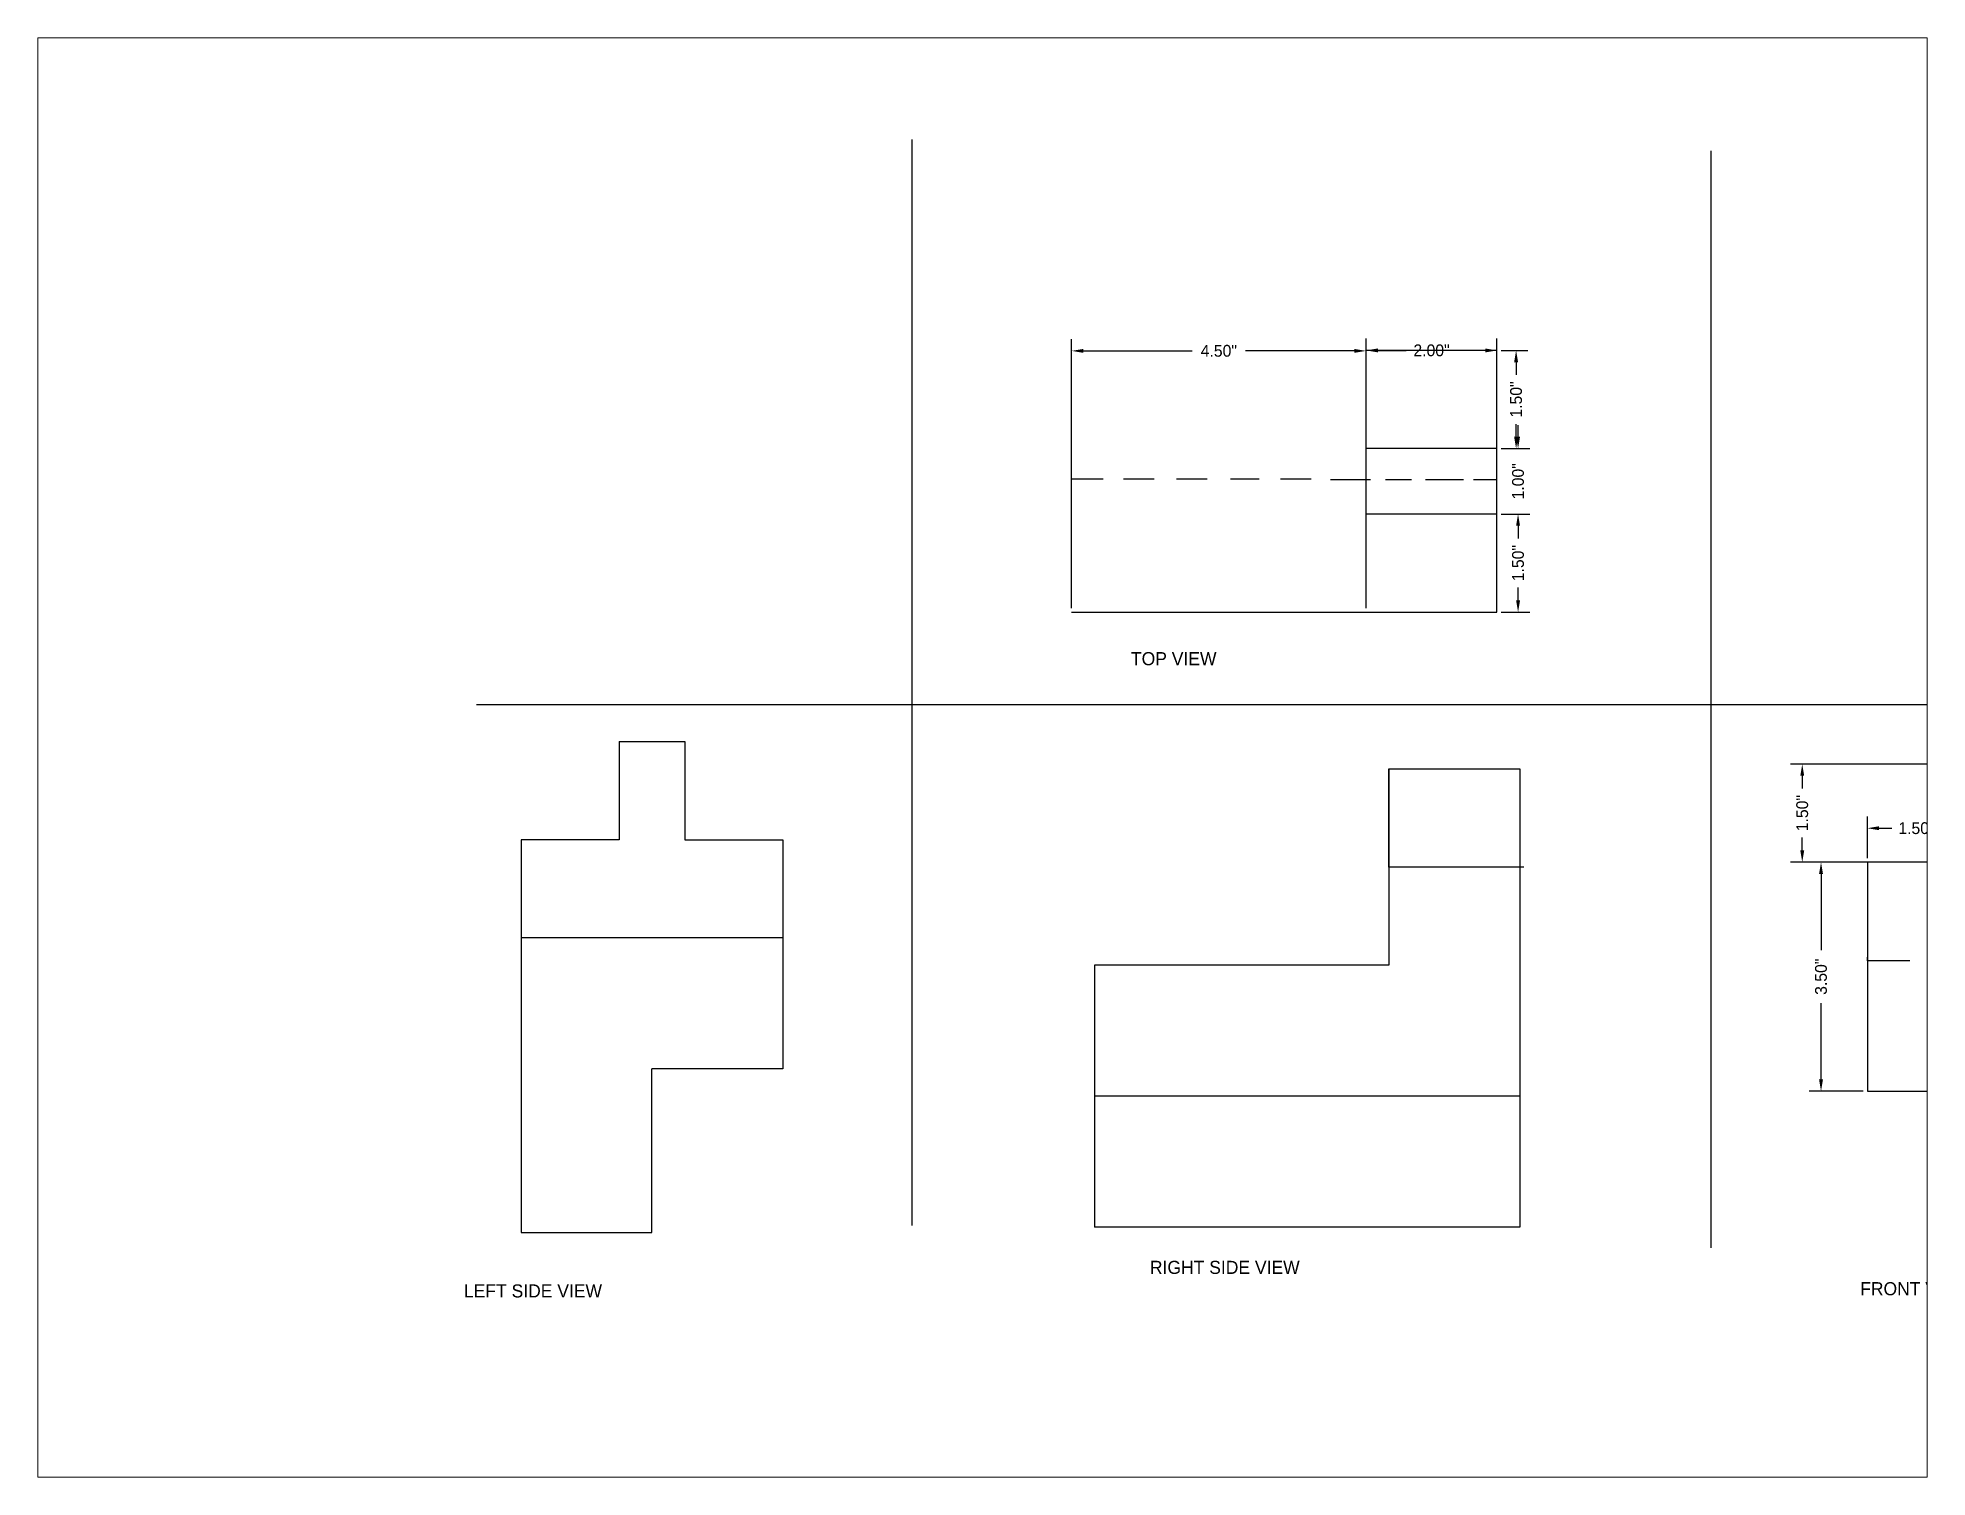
# Paper-space layout 'Layout1' of a CAD drawing. Header units: inches. Extents: x 1.05 to 9.45, y 0.8 to 7.2.
# The model-space entities are those that its viewports show. They can reach past a viewport. Long polylines and large blocks are cut down to what shows.
import ezdxf

# ---------------------------------------------------------------- set-up
doc = ezdxf.new("R2010")
doc.units = ezdxf.units.IN
doc.header["$MEASUREMENT"] = 0
doc.dimstyles.get("Standard").update_dxf_attribs({"dimtxt": 0.18, "dimasz": 0.18, "dimexe": 0.18, "dimexo": 0.0625, "dimgap": 0.09, "dimtad": 0, "dimzin": 0, "dimdsep": 46, "dimlunit": 3, "dimtxsty": 'Standard', "dimcen": 0.09, "dimclrd": 3, "dimclre": 3, "dimadec": 0, "dimazin": 0, "dimtfac": 1, "dimtofl": 0, "dimtmove": 0, "dimatfit": 1, "dimfxl": 1, "dimtolj": 1, "dimtzin": 0, "dimarcsym": 0})

# ---------------------------------------------------------------- blocks, each defined once
blk = doc.blocks.new('*D2')
at = {"color": 3, "lineweight": -2}
for p, q in [((38.959, 31.769), (38.959, 35.879)), ((43.459, 31.769), (43.459, 35.879)), ((39.139, 35.699), (40.804, 35.699)), ((43.279, 35.699), (41.614, 35.699))]:
    blk.add_line(p, q, dxfattribs=at)
at = {"color": 3}
for points in [[(39.139, 35.729), (39.139, 35.669), (38.959, 35.699)], [(43.279, 35.729), (43.279, 35.669), (43.459, 35.699)]]:
    blk.add_solid(points, dxfattribs=at)
at = {"layer": 'Defpoints', "color": 0}
for p in [(43.459, 35.699), (38.959, 31.706), (43.459, 31.706)]:
    blk.add_point(p, dxfattribs=at)
at = {"color": 0, "insert": (41.209, 35.699), "char_height": 0.18, "attachment_point": 5}
blk.add_mtext('\\A1;4.50"', dxfattribs=at)
blk = doc.blocks.new('*D3')
at = {"color": 3, "lineweight": -2}
for p, q in [((45.522, 33.206), (45.961, 33.206)), ((45.781, 33.026), (45.781, 32.831)), ((45.781, 31.886), (45.781, 32.081)), ((45.522, 31.706), (45.961, 31.706))]:
    blk.add_line(p, q, dxfattribs=at)
at = {"color": 3}
for points in [[(45.751, 33.026), (45.811, 33.026), (45.781, 33.206)], [(45.751, 31.886), (45.811, 31.886), (45.781, 31.706)]]:
    blk.add_solid(points, dxfattribs=at)
at = {"layer": 'Defpoints', "color": 0}
for p in [(45.459, 33.206), (45.781, 33.206), (45.459, 31.706)]:
    blk.add_point(p, dxfattribs=at)
at = {"color": 0, "insert": (45.781, 32.456), "char_height": 0.18, "attachment_point": 5, "rotation": 90}
blk.add_mtext('\\A1;1.50"', dxfattribs=at)
blk = doc.blocks.new('*D4')
at = {"color": 3, "lineweight": -2}
for p, q in [((45.781, 34.386), (45.781, 34.566)), ((45.522, 34.206), (45.961, 34.206)), ((45.584, 33.206), (45.961, 33.206)), ((45.781, 33.026), (45.781, 32.846))]:
    blk.add_line(p, q, dxfattribs=at)
at = {"color": 3}
for points in [[(45.751, 34.386), (45.811, 34.386), (45.781, 34.206)], [(45.751, 33.026), (45.811, 33.026), (45.781, 33.206)]]:
    blk.add_solid(points, dxfattribs=at)
at = {"layer": 'Defpoints', "color": 0}
for p in [(45.459, 34.206), (45.522, 33.206), (45.781, 33.206)]:
    blk.add_point(p, dxfattribs=at)
at = {"color": 0, "insert": (45.781, 33.706), "char_height": 0.18, "attachment_point": 5, "rotation": 90}
blk.add_mtext('\\A1;1.00"', dxfattribs=at)
blk = doc.blocks.new('*D5')
at = {"color": 3, "lineweight": -2}
for p, q in [((45.522, 35.706), (45.931, 35.706)), ((45.751, 35.526), (45.751, 35.331)), ((45.751, 34.386), (45.751, 34.581)), ((45.522, 34.206), (45.931, 34.206))]:
    blk.add_line(p, q, dxfattribs=at)
at = {"color": 3}
for points in [[(45.721, 35.526), (45.781, 35.526), (45.751, 35.706)], [(45.721, 34.386), (45.781, 34.386), (45.751, 34.206)]]:
    blk.add_solid(points, dxfattribs=at)
at = {"layer": 'Defpoints', "color": 0}
for p in [(45.459, 35.706), (45.459, 34.206), (45.751, 34.206)]:
    blk.add_point(p, dxfattribs=at)
at = {"color": 0, "insert": (45.751, 34.956), "char_height": 0.18, "attachment_point": 5, "rotation": 90}
blk.add_mtext('\\A1;1.50"', dxfattribs=at)
blk = doc.blocks.new('*D6')
at = {"color": 3, "lineweight": -2}
for p, q in [((43.459, 31.769), (43.459, 35.886)), ((45.459, 31.769), (45.459, 35.886)), ((43.639, 35.706), (44.069, 35.706)), ((45.279, 35.706), (44.849, 35.706))]:
    blk.add_line(p, q, dxfattribs=at)
at = {"color": 3}
for points in [[(43.639, 35.736), (43.639, 35.676), (43.459, 35.706)], [(45.279, 35.736), (45.279, 35.676), (45.459, 35.706)]]:
    blk.add_solid(points, dxfattribs=at)
at = {"layer": 'Defpoints', "color": 0}
for p in [(45.459, 35.706), (43.459, 31.706), (45.459, 31.706)]:
    blk.add_point(p, dxfattribs=at)
at = {"color": 0, "insert": (44.459, 35.706), "char_height": 0.18, "attachment_point": 5}
blk.add_mtext('\\A1;2.00"', dxfattribs=at)
blk = doc.blocks.new('*D7')
at = {"color": 3, "lineweight": -2}
for p, q in [((53.555, 29.386), (49.943, 29.386)), ((50.123, 29.206), (50.123, 29.011)), ((50.123, 28.066), (50.123, 28.261)), ((53.555, 27.886), (49.943, 27.886))]:
    blk.add_line(p, q, dxfattribs=at)
at = {"color": 3}
for points in [[(50.093, 29.206), (50.153, 29.206), (50.123, 29.386)], [(50.093, 28.066), (50.153, 28.066), (50.123, 27.886)]]:
    blk.add_solid(points, dxfattribs=at)
at = {"layer": 'Defpoints', "color": 0}
for p in [(53.618, 29.386), (50.123, 27.886), (53.618, 27.886)]:
    blk.add_point(p, dxfattribs=at)
at = {"color": 0, "insert": (50.123, 28.636), "char_height": 0.18, "attachment_point": 5, "rotation": 90}
blk.add_mtext('\\A1;1.50"', dxfattribs=at)
blk = doc.blocks.new('*D8')
at = {"color": 3, "lineweight": -2}
for p, q in [((51.055, 27.886), (50.23, 27.886)), ((50.41, 27.706), (50.41, 26.541)), ((50.41, 24.566), (50.41, 25.731)), ((51.055, 24.386), (50.23, 24.386))]:
    blk.add_line(p, q, dxfattribs=at)
at = {"color": 3}
for points in [[(50.38, 27.706), (50.44, 27.706), (50.41, 27.886)], [(50.38, 24.566), (50.44, 24.566), (50.41, 24.386)]]:
    blk.add_solid(points, dxfattribs=at)
at = {"layer": 'Defpoints', "color": 0}
for p in [(51.118, 27.886), (50.41, 24.386), (51.118, 24.386)]:
    blk.add_point(p, dxfattribs=at)
at = {"color": 0, "insert": (50.41, 26.136), "char_height": 0.18, "attachment_point": 5, "rotation": 90}
blk.add_mtext('\\A1;3.50"', dxfattribs=at)
blk = doc.blocks.new('*D10')
at = {"color": 3, "lineweight": -2}
for p, q in [((51.118, 27.948), (51.118, 28.585)), ((52.618, 27.948), (52.618, 28.585)), ((51.298, 28.405), (51.493, 28.405)), ((52.438, 28.405), (52.243, 28.405))]:
    blk.add_line(p, q, dxfattribs=at)
at = {"color": 3}
for points in [[(51.298, 28.435), (51.298, 28.375), (51.118, 28.405)], [(52.438, 28.435), (52.438, 28.375), (52.618, 28.405)]]:
    blk.add_solid(points, dxfattribs=at)
at = {"layer": 'Defpoints', "color": 0}
for p in [(52.618, 28.405), (51.118, 27.886), (52.618, 27.886)]:
    blk.add_point(p, dxfattribs=at)
at = {"color": 0, "insert": (51.868, 28.405), "char_height": 0.18, "attachment_point": 5}
blk.add_mtext('\\A1;1.50"', dxfattribs=at)

msp = doc.modelspace()

# ---------------------------------------------------------------- linework, layer by layer
for p, q in [((36.518, 38.929), (36.518, 22.335)), ((48.725, 38.757), (48.725, 21.991)), ((45.459, 35.706), (43.459, 35.706)), ((45.459, 34.206), (45.459, 35.706)), ((45.459, 34.206), (43.459, 34.206)), ((45.459, 34.206), (44.62, 34.206)), ((45.459, 33.206), (45.459, 34.206)), ((39.441, 33.741), (38.959, 33.741)), ((40.222, 33.741), (39.754, 33.741)), ((41.03, 33.741), (40.562, 33.741)), ((41.825, 33.741), (41.385, 33.741)), ((42.62, 33.741), (42.151, 33.741)), ((43.528, 33.727), (42.917, 33.727)), ((44.152, 33.727), (43.755, 33.727)), ((44.946, 33.727), (44.365, 33.727)), ((45.187, 33.727), (45.102, 33.727)), ((45.457, 33.727), (45.187, 33.727)), ((45.459, 33.206), (43.459, 33.206)), ((45.459, 31.706), (45.459, 33.206)), ((38.959, 31.706), (43.459, 31.706)), ((43.459, 31.706), (45.459, 31.706)), ((29.868, 30.295), (57.802, 30.295)), ((32.048, 29.73), (33.048, 29.73)), ((32.048, 29.73), (32.048, 28.23)), ((33.048, 29.73), (33.048, 28.23)), ((43.807, 27.811), (43.807, 29.311)), ((43.807, 29.311), (45.807, 29.311)), ((43.807, 29.311), (43.807, 26.311)), ((45.807, 29.311), (45.807, 22.311)), ((32.048, 28.23), (30.548, 28.23)), ((30.548, 28.23), (30.548, 22.23)), ((33.048, 28.23), (34.548, 28.23)), ((34.548, 28.23), (34.548, 26.73)), ((45.869, 27.811), (43.807, 27.811)), ((52.618, 27.886), (51.118, 27.886)), ((51.118, 27.886), (51.118, 24.386)), ((34.548, 26.73), (30.548, 26.73)), ((34.548, 26.73), (34.548, 24.73)), ((43.807, 26.311), (39.307, 26.311)), ((39.307, 26.311), (39.307, 22.311)), ((51.118, 26.378), (51.118, 26.437)), ((51.768, 26.378), (51.118, 26.378)), ((34.548, 24.73), (32.548, 24.73)), ((32.548, 22.23), (32.548, 24.73)), ((45.807, 24.311), (39.307, 24.311)), ((51.118, 24.386), (53.118, 24.386)), ((30.548, 22.23), (32.548, 22.23)), ((45.807, 22.311), (39.307, 22.311))]:
    msp.add_line(p, q)

# ---------------------------------------------------------------- texts
at = {"char_height": 0.2, "attachment_point": 1}
for s, insert, width in [('TOP VIEW', (39.866, 31.096), 4.88895), ('RIGHT SIDE VIEW', (40.156, 21.795), 5.5065), ('LEFT SIDE VIEW', (29.675, 21.435), 4.0099), ('FRONT VIEW', (51.008, 21.469), 4.60591)]:
    msp.add_mtext(s, dxfattribs=dict(at, insert=insert, width=width))

# ---------------------------------------------------------------- dimensions: what is measured, and where the dimension line sits
for base, p1, p2, picture, middle in [((43.459, 35.699), (38.959, 31.706), (43.459, 31.706), '*D2', (41.209, 35.699)), ((45.459, 35.706), (43.459, 31.706), (45.459, 31.706), '*D6', (44.459, 35.706)), ((52.618, 28.405), (51.118, 27.886), (52.618, 27.886), '*D10', (51.868, 28.405))]:
    dim = msp.add_linear_dim(base=base, p1=p1, p2=p2, dimstyle='Standard')
    dim.commit()
    dim.dimension.update_dxf_attribs({"geometry": picture, "text_midpoint": middle})
for base, p1, p2, picture, middle in [((45.751, 34.206), (45.459, 35.706), (45.459, 34.206), '*D5', (45.751, 34.956)), ((45.781, 33.206), (45.459, 34.206), (45.522, 33.206), '*D4', (45.781, 33.706)), ((45.781, 33.206), (45.459, 31.706), (45.459, 33.206), '*D3', (45.781, 32.456)), ((50.123, 27.886), (53.618, 29.386), (53.618, 27.886), '*D7', (50.123, 28.636)), ((50.41, 24.386), (51.118, 27.886), (51.118, 24.386), '*D8', (50.41, 26.136))]:
    dim = msp.add_linear_dim(base=base, p1=p1, p2=p2, angle=90, dimstyle='Standard')
    dim.commit()
    dim.dimension.update_dxf_attribs({"geometry": picture, "text_midpoint": middle})

psp = doc.layouts.get("Layout1")

# ---------------------------------------------------------------- viewports
at = {"layer": '0'}
psp.add_viewport(center=(5.25, 4), size=(8.4, 6.4), view_center_point=(37.5982, 29.4858), view_height=21.994717, dxfattribs=at)

doc.saveas('drawing.dxf')
